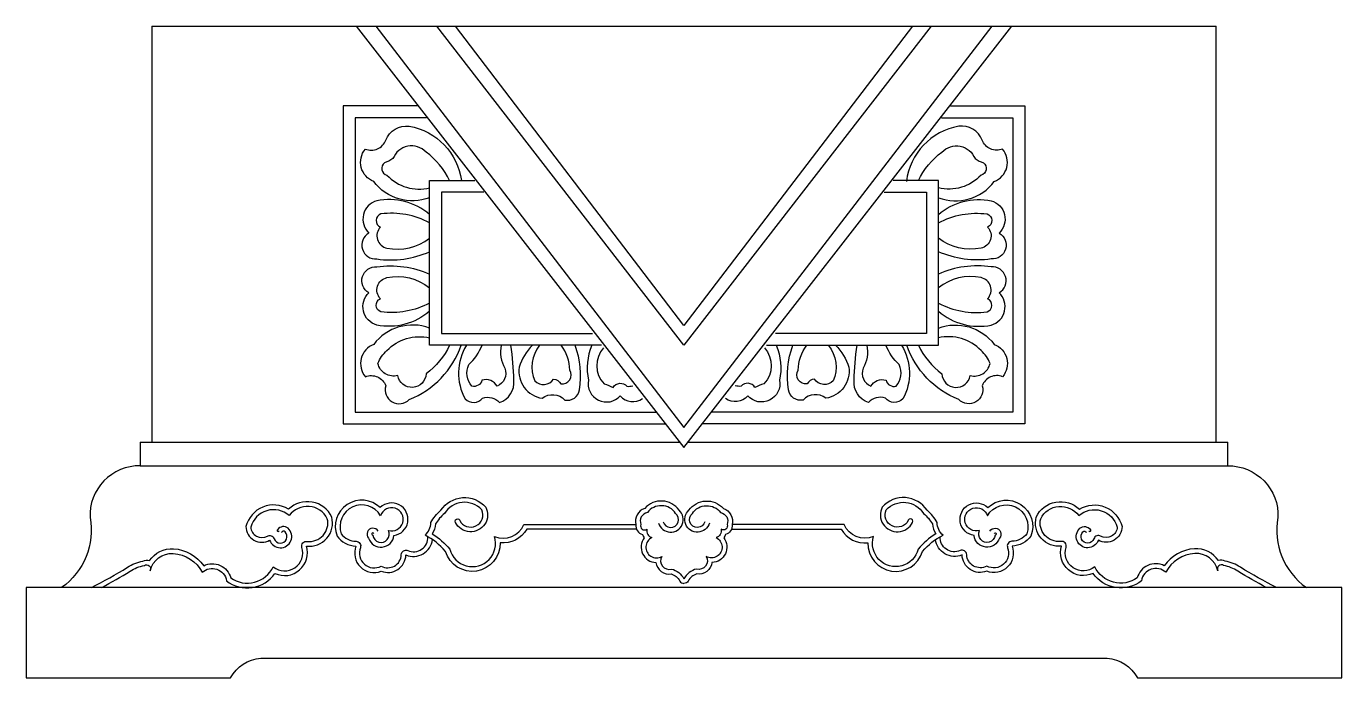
# Model space of a CAD drawing. Extents: x 2118 to 3086, y 1784 to 2263.
import ezdxf

# ---------------------------------------------------------------- set-up
doc = ezdxf.new("R2010")
doc.units = 0
doc.header["$LTSCALE"] = 100
doc.header["$MEASUREMENT"] = 0
for name, color, linetype in [('3', 3, 'CONTINUOUS'), ('4', 4, 'CONTINUOUS'), ('7', 7, 'CONTINUOUS')]:
    doc.layers.add(name, color=color, linetype=linetype)

msp = doc.modelspace()

# ---------------------------------------------------------------- linework, layer by layer
at = {"layer": '3'}
for points in [[(2375.21, 2262.96), (2601.88, 1967.66), (2828.55, 2262.96)], [(2769.95, 2262.96), (2601.88, 2042.74), (2433.81, 2262.96)]]:
    msp.add_lwpolyline(points, dxfattribs=at)
for points in [[(2429.49, 2149.49, 0.121553), (2412.2, 2170.42, 0.54868), (2387.88, 2165.56, -0.057173), (2381.69, 2162.47, 0.641681), (2383.42, 2153.42, 0.270722), (2414.82, 2144.05)], [(2774.27, 2149.49, -0.121553), (2791.56, 2170.42, -0.54868), (2815.88, 2165.56, 0.057173), (2822.07, 2162.47, -0.641681), (2820.34, 2153.42, -0.270722), (2788.95, 2144.05)], [(2414.82, 2118.38, 0.154503), (2379.04, 2124.91, 0.686595), (2378.6, 2115.18, 0.588684), (2383.46, 2099.71, 0.220811), (2414.82, 2107.11)], [(2788.95, 2118.38, -0.154503), (2824.72, 2124.91, -0.686595), (2825.16, 2115.18, -0.588684), (2820.3, 2099.71, -0.220811), (2788.95, 2107.11)], [(2414.82, 2059.33, -0.154503), (2379.04, 2052.81, -0.686595), (2378.6, 2062.53, -0.588684), (2383.46, 2078, -0.220811), (2414.82, 2070.6)], [(2788.95, 2059.33, 0.154503), (2824.72, 2052.81, 0.686595), (2825.16, 2062.53, 0.588684), (2820.3, 2078, 0.220811), (2788.95, 2070.6)], [(2429.49, 2028.22, -0.121553), (2412.2, 2007.29, -0.903288), (2391.42, 2006.02, -0.431926), (2376.83, 2014.86, -0.141662), (2383.42, 2024.29, -0.270722), (2414.82, 2033.66)], [(2774.27, 2028.22, 0.121553), (2791.56, 2007.29, 0.903288), (2812.34, 2006.02, 0.431926), (2826.93, 2014.86, 0.141662), (2820.34, 2024.29, 0.270722), (2788.95, 2033.66)], [(2467.48, 2028.22, 0.181428), (2470.13, 2011.33, -0.409014), (2464.38, 1998.07, 0.386451), (2453.33, 2002.49, -0.392047), (2445.81, 1998.07, -0.284788), (2443.6, 2013.98, 0.103068), (2453.39, 2028.22)], [(2495.74, 2028.22, 0.285994), (2492.24, 2002.05, 0.478412), (2505.95, 2003.37, -0.260146), (2511.25, 1999.84, 0.637018), (2517.89, 2010, 0.154707), (2511.62, 2028.22)], [(2542.67, 2026.39, 0.389434), (2543.09, 1999.84, -0.071016), (2549.72, 1997.19, -0.51696), (2559.89, 1998.07, 0.107019), (2564.14, 1998.46)], [(2661.09, 2026.39, -0.389434), (2660.67, 1999.84, 0.071016), (2654.04, 1997.19, 0.51696), (2643.87, 1998.07, -0.107019), (2639.62, 1998.46)], [(2708.02, 2028.22, -0.285994), (2711.52, 2002.05, -0.478412), (2697.81, 2003.37, 0.260146), (2692.51, 1999.84, -0.637018), (2685.88, 2010, -0.154707), (2692.14, 2028.22)], [(2736.28, 2028.22, -0.181428), (2733.63, 2011.33, 0.409014), (2739.38, 1998.07, -0.386451), (2750.43, 2002.49, 0.392047), (2757.95, 1998.07, 0.284788), (2760.16, 2013.98, -0.103068), (2750.37, 2028.22)], [(2566.95, 1892.93), (2486.32, 1892.93, -0.299726), (2466.7, 1882.87, -0.872954), (2426.43, 1876.58, 0.104036), (2411.42, 1888.46, 0.225378), (2415.68, 1897.77, -0.081543), (2423.06, 1906.81, -0.491211), (2456.08, 1909.21, -1.010651), (2433.82, 1897.96, -1.052768), (2436.93, 1899.49, 0.987159), (2453.19, 1907.23, 0.491076), (2425.71, 1904.52, 0.078469), (2419.12, 1896.78, -0.127187), (2416.8, 1889.43, -0.085686), (2429.58, 1878.21, 1.02373), (2462.49, 1887.5, 0.414028), (2484.17, 1896.4), (2566.53, 1896.4)], [(2636.81, 1892.93), (2717.44, 1892.93, 0.299726), (2737.06, 1882.87, 0.872954), (2777.33, 1876.58, -0.104036), (2792.35, 1888.46, -0.225378), (2788.08, 1897.77, 0.081543), (2780.7, 1906.81, 0.491211), (2747.68, 1909.21, 1.010651), (2769.94, 1897.96, 1.052768), (2766.83, 1899.49, -0.987159), (2750.57, 1907.23, -0.491076), (2778.06, 1904.52, -0.078469), (2784.64, 1896.78, 0.127187), (2786.96, 1889.43, 0.085686), (2774.19, 1878.21, -1.02373), (2741.28, 1887.5, -0.414028), (2719.6, 1896.4), (2637.23, 1896.4)], [(2166.07, 1850.05, 0.023705), (2192.7, 1864.88, -0.09427), (2203.83, 1869.51, -0.201784), (2208.83, 1869.76, -0.262676), (2226.54, 1878.57, -0.222377), (2248.66, 1866.07, -0.473148), (2268.54, 1857.01, 0.458926), (2299.85, 1865.21, 0.738959), (2320.96, 1879.52, -0.543787), (2324.7, 1883.97, 0.523941), (2339.58, 1900.62, 0.563918), (2311.62, 1902.95, 0.551563), (2283.23, 1894.47, 0.547031), (2295.5, 1887.82, -0.464007), (2300.44, 1885.94, 1.260443), (2308.47, 1891.05, 0.418535), (2305.84, 1890.57, 0.418535)], [(2173.71, 1850.05, 0.018482), (2194.57, 1861.96, -0.098979), (2205.03, 1866.22, -0.763907), (2209.28, 1862.35, -0.360967), (2226.32, 1875.12, -0.255644), (2247.61, 1861.19, -0.602499), (2265.42, 1854.99, 0.430128), (2301.04, 1860.41, 0.651317), (2324.27, 1880.53, 0.531338), (2342.85, 1901.81, 0.513404), (2311.11, 1907.62, 0.507314), (2279.75, 1894.85, 0.564518), (2297.17, 1884.79, 1.27939), (2310.72, 1893.69, 0.435828), (2302.98, 1892.53)], [(2376.92, 1891.37, 1.136578), (2369.95, 1886.34, 0.811713), (2388.54, 1888.27, 1.38016), (2378.47, 1908.78, 0.801358), (2346.73, 1887.88, 0.242552), (2360.66, 1880.53, 0.654099), (2379.25, 1861.96, 0.513564), (2397.44, 1873.95, 0.496792), (2416.91, 1885.24, 0.496792)], [(2373.88, 1889.71, 1.647433), (2373.02, 1888.44, 1.177148), (2384.49, 1891.96, 2.348677), (2378.75, 1902.87, 0.907402), (2349.82, 1889.52, 0.234318), (2360.7, 1884, -0.525113), (2363.89, 1879.27, 0.700727), (2379.24, 1865.77, 0.558059), (2393.98, 1874.09, -0.52335), (2398.78, 1877.15, 0.546608), (2413.55, 1887.33, 0.546608)], [(2583.21, 1897.41, 1.317734), (2598.34, 1906.86, 0.480664), (2572.96, 1908.25, 0.39064), (2566.56, 1896.28, 0.388761), (2571.38, 1889.1, 0.084913), (2572.7, 1886.56, 0.608041), (2581.29, 1868.38, 0.422568), (2592.53, 1860.04, -0.187498), (2598.85, 1854.78, 0.272879), (2601.88, 1852.99, 0.272879)], [(2586.53, 1898.39, 1.359388), (2595.74, 1904.53, 0.51326), (2574.93, 1905.21, 0.465527), (2570.16, 1896.4, 0.74723), (2574.59, 1892.93, 0.420772), (2578.34, 1886.8, 1.031732), (2585.51, 1872.82, 0.672256), (2592.67, 1863.61, -0.205205), (2601.88, 1856.46)], [(2620.56, 1897.41, -1.317734), (2605.42, 1906.86, -0.480664), (2630.81, 1908.25, -0.39064), (2637.2, 1896.28, -0.388761), (2632.38, 1889.1, -0.084913), (2631.06, 1886.56, -0.608041), (2622.47, 1868.38, -0.422568), (2611.23, 1860.04, 0.187498), (2604.91, 1854.78, -0.272879), (2601.88, 1852.99, -0.272879)], [(2617.23, 1898.39, -1.359388), (2608.02, 1904.53, -0.51326), (2628.83, 1905.21, -0.465527), (2633.6, 1896.4, -0.74723), (2629.17, 1892.93, -0.420772), (2625.42, 1886.8, -1.031732), (2618.25, 1872.82, -0.672256), (2611.09, 1863.61, 0.205205), (2601.88, 1856.46)], [(2826.84, 1891.37, -1.136578), (2833.81, 1886.34, -0.811713), (2815.22, 1888.27, -1.38016), (2825.29, 1908.78, -0.801358), (2857.04, 1887.88, -0.242552), (2843.1, 1880.53, -0.654099), (2824.52, 1861.96, -0.513564), (2806.32, 1873.95, -0.496792), (2786.85, 1885.24, -0.496792)], [(2829.88, 1889.71, -1.647433), (2830.74, 1888.44, -1.177148), (2819.27, 1891.96, -2.348677), (2825.02, 1902.87, -0.907402), (2853.95, 1889.52, -0.234318), (2843.07, 1884, 0.525113), (2839.87, 1879.27, -0.700727), (2824.52, 1865.77, -0.558059), (2809.78, 1874.09, 0.52335), (2804.98, 1877.15, -0.546608), (2790.22, 1887.33, -0.546608)], [(3030.06, 1850.05, -0.018482), (3009.19, 1861.96, 0.098979), (2998.74, 1866.22, 0.763907), (2994.48, 1862.35, 0.360967), (2977.44, 1875.12, 0.255644), (2956.15, 1861.19, 0.602499), (2938.34, 1854.99, -0.430128), (2902.72, 1860.41, -0.651317), (2879.49, 1880.53, -0.531338), (2860.91, 1901.81, -0.513404), (2892.65, 1907.62, -0.507314), (2924.01, 1894.85, -0.564518), (2906.59, 1884.79, -1.27939), (2893.04, 1893.69, -0.435828), (2900.79, 1892.53)], [(3037.69, 1850.05, -0.023705), (3011.06, 1864.88, 0.09427), (2999.93, 1869.51, 0.201784), (2994.93, 1869.76, 0.262676), (2977.22, 1878.57, 0.222377), (2955.1, 1866.07, 0.473148), (2935.22, 1857.01, -0.458926), (2903.91, 1865.21, -0.738959), (2882.8, 1879.52, 0.543787), (2879.06, 1883.97, -0.523941), (2864.18, 1900.62, -0.563918), (2892.14, 1902.95, -0.551563), (2920.53, 1894.47, -0.547031), (2908.27, 1887.82, 0.464007), (2903.32, 1885.94, -1.260443), (2895.29, 1891.05, -0.418535), (2897.93, 1890.57, -0.418535)]]:
    msp.add_lwpolyline(points, format="xyb", dxfattribs=at)
for centre, start, end in [((2303.46, 1891.96), 130.85324, 340.39449), ((2900.3, 1891.96), 199.60551, 49.14676)]:
    msp.add_arc(centre, 0.747, start, end, dxfattribs=at)
at = {"layer": '4'}
for p, q in [((2210.62, 2262.96), (2993.14, 2262.96)), ((2993.14, 1956.89), (2993.14, 2262.96)), ((2201.96, 1956.89), (2210.62, 1956.89)), ((2604.79, 1956.89), (3001.8, 1956.89)), ((2606.21, 1956.89), (2606.21, 1956.89)), ((3001.8, 1939.56), (3001.8, 1956.89))]:
    msp.add_line(p, q, dxfattribs=at)
for points in [[(2210.62, 2262.96), (2210.62, 1956.89), (2598.98, 1956.89)], [(2405.83, 2204.36), (2351.29, 2204.36), (2351.29, 1970.47), (2588.41, 1970.47)], [(2797.93, 2204.36), (2852.47, 2204.36), (2852.47, 1970.47), (2615.36, 1970.47)], [(2541.26, 2028.22), (2414.82, 2028.22), (2414.82, 2149.49), (2448.02, 2149.49)], [(2662.5, 2028.22), (2788.95, 2028.22), (2788.95, 2149.49), (2755.75, 2149.49)], [(2454.68, 2140.83), (2423.48, 2140.83), (2423.48, 2036.88), (2534.6, 2036.88)], [(2749.09, 2140.83), (2780.28, 2140.83), (2780.28, 2036.88), (2669.16, 2036.88)], [(2201.96, 1956.89), (2201.96, 1939.56), (3002.84, 1939.56)]]:
    msp.add_lwpolyline(points, dxfattribs=at)
for points in [[(2201.96, 1939.56, 0.432075), (2165.1, 1901.5, -0.292287), (2144.21, 1850.05)], [(3001.8, 1939.56, -0.432075), (3038.66, 1901.5, 0.292287), (3059.55, 1850.05)]]:
    msp.add_lwpolyline(points, format="xyb", dxfattribs=at)
msp.add_lwpolyline([(2118.22, 1850.05), (2118.22, 1783.64), (2268.37, 1783.64, -0.242995), (2290.62, 1798.07), (2913.15, 1798.07, -0.242995), (2935.39, 1783.64), (3085.54, 1783.64), (3085.54, 1850.05)], format="xyb", close=True, dxfattribs=at)
at = {"layer": '7'}
for points in [[(2360.77, 2262.96), (2601.88, 1953.15), (2842.99, 2262.96)], [(2783.63, 2262.96), (2601.88, 2028.23), (2420.14, 2262.96)], [(2412.49, 2195.69), (2359.95, 2195.69), (2359.95, 1979.13), (2581.66, 1979.13)], [(2791.27, 2195.69), (2843.81, 2195.69), (2843.81, 1979.13), (2622.1, 1979.13)]]:
    msp.add_lwpolyline(points, dxfattribs=at)
for points in [[(2414.82, 2136.84, -0.333186), (2373.73, 2148.77, -0.512728), (2367.54, 2172.63, 0.427318), (2382.58, 2179.26, -0.343006), (2399.82, 2189.43, -0.326685), (2438.2, 2149.49, -0.326685)], [(2788.95, 2136.84, 0.333186), (2830.03, 2148.77, 0.512728), (2836.22, 2172.63, -0.427318), (2821.18, 2179.26, 0.343006), (2803.94, 2189.43, 0.330993), (2765.47, 2148.77)], [(2414.82, 2124.41, 0.23146), (2375.94, 2134.63, 0.5785), (2370.2, 2110.76, 0.803397), (2375.94, 2091.76, 0.14201), (2414.82, 2097.12)], [(2788.95, 2124.41, -0.23146), (2827.82, 2134.63, -0.5785), (2833.57, 2110.76, -0.803397), (2827.82, 2091.76, -0.14201), (2788.95, 2097.12)], [(2414.82, 2053.3, -0.23146), (2375.94, 2043.08, -0.5785), (2370.2, 2066.95, -0.803397), (2375.94, 2085.95, -0.14201), (2414.82, 2080.6)], [(2788.95, 2053.3, 0.23146), (2827.82, 2043.08, 0.5785), (2833.57, 2066.95, 0.803397), (2827.82, 2085.95, 0.14201), (2788.95, 2080.6)], [(2414.82, 2040.87, 0.333186), (2373.73, 2028.94, 0.512728), (2367.54, 2005.08, -0.427318), (2382.58, 1998.45, 0.776835), (2399.82, 1988.28, 0.216592), (2438.04, 2028.22)], [(2788.95, 2040.87, -0.333186), (2830.03, 2028.94, -0.512728), (2836.22, 2005.08, 0.427318), (2821.18, 1998.45, -0.776835), (2803.94, 1988.28, -0.216592), (2765.72, 2028.22)], [(2441.89, 2028.22, 0.2704), (2440.95, 1988.79, 0.436416), (2453.77, 1989.23, -0.316019), (2466.15, 1986.14, 0.350587), (2476.76, 2002.49, 0.028096), (2474.61, 2028.22)], [(2490.42, 2028.22, 0.126711), (2480.74, 2012.21, 0.416325), (2497.55, 1989.23, -0.396357), (2514.35, 1987.9, 0.423926), (2524.96, 1995.42, 0.133367), (2521.76, 2028.22)], [(2533.99, 2028.22, 0.148485), (2531.59, 2002.49, 0.755488), (2555.03, 1991, 0.375936), (2571.41, 1989, 0.375936)], [(2669.77, 2028.22, -0.148485), (2672.17, 2002.49, -0.755488), (2648.73, 1991, -0.375936), (2632.35, 1989, -0.375936)], [(2713.34, 2028.22, -0.126711), (2723.02, 2012.21, -0.416325), (2706.22, 1989.23, 0.396357), (2689.41, 1987.9, -0.423926), (2678.8, 1995.42, -0.133367), (2682, 2028.22)], [(2761.88, 2028.22, -0.2704), (2762.82, 1988.79, -0.436416), (2749.99, 1989.23, 0.316019), (2737.61, 1986.14, -0.350587), (2727, 2002.49, -0.028096), (2729.15, 2028.22)]]:
    msp.add_lwpolyline(points, format="xyb", dxfattribs=at)

doc.saveas('drawing.dxf')
